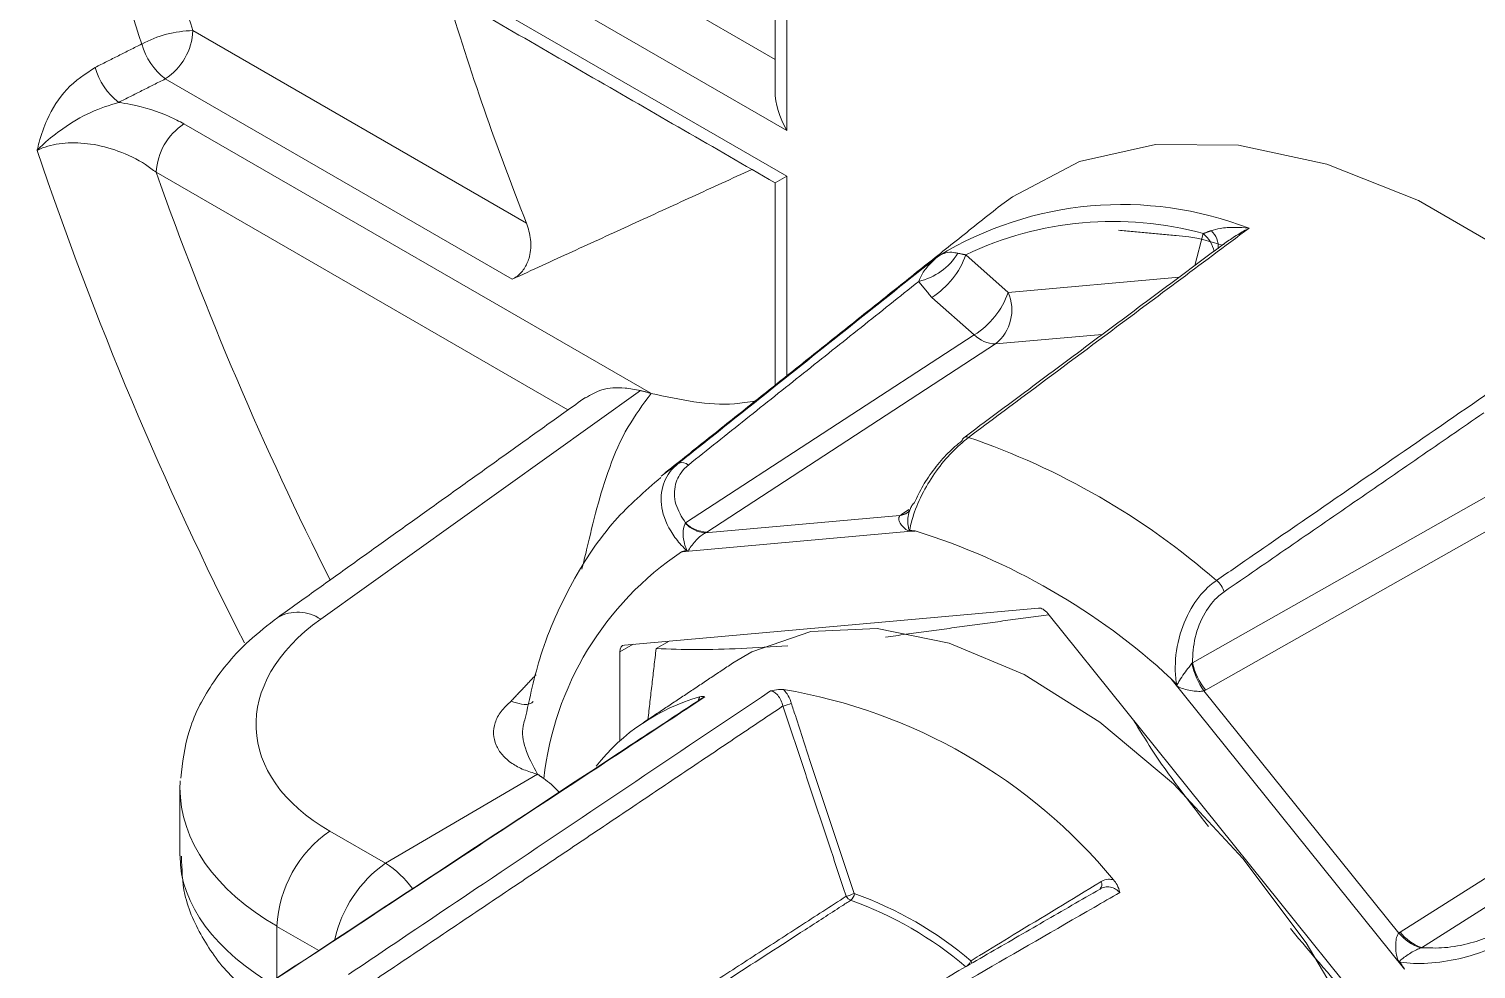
# Model space of a CAD drawing. Extents: x 12.1 to 108.7, y 1 to 80.4.
# Drawn here: x 15.011 to 16.103, y 5.74 to 6.45 of the extents above; entities that cross this region are included whole.
import ezdxf

# ---------------------------------------------------------------- set-up
doc = ezdxf.new("R2010")
doc.units = 0
doc.header["$MEASUREMENT"] = 0
doc.linetypes.add('SLD-Solid', pattern=[0])
doc.layers.get('0').update_dxf_attribs({"linetype": 'CONTINUOUS'})

msp = doc.modelspace()

# ---------------------------------------------------------------- linework, layer by layer
at = {"color": 7, "linetype": 'SLD-Solid', "lineweight": 15}
for p, q in [((15.0315, 6.7396), (15.5736, 6.4267)), ((15.5824, 6.373), (15.0107, 6.7031)), ((15.0178, 6.6645), (15.5824, 6.3386)), ((15.5824, 6.6448), (15.5824, 6.373)), ((15.1344, 6.4484), (15.3862, 6.303)), ((15.3753, 6.2607), (15.1135, 6.4119)), ((15.1276, 6.378), (15.4799, 6.1746)), ((15.4174, 6.1621), (15.1067, 6.3414)), ((15.5824, 6.3386), (15.5736, 6.3335)), ((15.5824, 6.3386), (15.5824, 6.1877)), ((15.8903, 6.271), (15.8967, 6.2951)), ((15.7175, 6.2791), (15.7495, 6.2507)), ((15.8785, 6.2622), (15.7495, 6.2507)), ((15.7239, 6.2186), (15.6919, 6.247)), ((15.506, 6.0767), (15.7239, 6.2186)), ((15.74, 6.2118), (15.8205, 6.219)), ((15.74, 6.2118), (15.5221, 6.0698)), ((15.2308, 6.004), (15.472, 6.1766)), ((15.4876, 6.112), (15.5008, 6.1217)), ((15.8885, 5.9711), (16.118, 6.1009)), ((15.5209, 6.0691), (15.6679, 6.0822)), ((15.669, 6.083), (15.6747, 6.0868)), ((16.1279, 6.0803), (15.8984, 5.9505)), ((15.6794, 6.0706), (15.5031, 6.0548)), ((15.7723, 6.0124), (15.46, 5.9845)), ((16.0917, 5.6198), (15.7794, 6.0083)), ((15.4665, 5.9851), (15.4565, 5.9794)), ((15.4839, 5.9818), (15.4938, 5.9875)), ((15.4565, 5.9794), (15.4565, 5.9121)), ((16.0487, 5.7398), (15.8723, 5.9593)), ((15.8972, 5.9499), (16.0442, 5.767)), ((16.0453, 5.7678), (16.2665, 5.9078)), ((15.3944, 5.887), (15.2798, 5.8197)), ((16.2826, 5.8961), (16.0614, 5.756)), ((15.2798, 5.8197), (15.2377, 5.844)), ((15.1978, 5.7721), (15.2294, 5.7539)), ((15.1978, 5.7721), (15.1978, 5.7331))]:
    msp.add_line(p, q, dxfattribs=at)
at = {"color": 7, "linetype": 'SLD-Solid', "lineweight": 15, "flags": 128}
for points in [[(16.512, 5.7501), (16.4782, 5.8402), (16.4355, 5.9288), (16.3849, 6.0137), (16.3275, 6.093), (16.2648, 6.1648), (16.1981, 6.2275), (16.129, 6.2796), (16.0591, 6.32), (15.99, 6.3476), (15.9233, 6.3619), (15.8606, 6.3625), (15.8033, 6.3495), (15.7527, 6.323), (15.7421, 6.3151)], [(16.0938, 5.4198), (16.089, 5.4718), (16.0738, 5.544), (16.049, 5.6177), (16.0155, 5.6903), (15.9743, 5.7596), (15.9267, 5.8234), (15.8742, 5.8796), (15.8186, 5.9263), (15.7616, 5.9622), (15.7051, 5.986), (15.6508, 5.997), (15.6006, 5.9947), (15.556, 5.9794), (15.5427, 5.9715)]]:
    msp.add_lwpolyline(points, dxfattribs=at)
at = {"color": 7, "linetype": 'SLD-Solid', "lineweight": 15}
for centre, radius, start, end in [((17.3577, 7.1632), 2.3753, 192.5519, 197.7704), ((17.3841, 7.1685), 2.3622, 193.58, 197.7499), ((17.272, 7.0549), 2.0302, 196.5526, 201.7367), ((15.1361, 6.3631), 0.0853, 91.1576, 118.2211), ((15.0882, 6.4505), 0.0462, 303.2297, 357.3477), ((15.1448, 6.4521), 0.0509, 195.7361, 232.165), ((15.1096, 6.4344), 0.0509, 195.7198, 232.1647), ((15.1529, 6.3393), 0.0462, 123.2297, 177.3477), ((17.6181, 7.2328), 2.7444, 198.588, 207.019), ((17.6097, 7.2268), 2.655, 199.4801, 206.7063), ((15.8353, 6.0518), 0.2653, 68.7833, 121.4357), ((15.8287, 6.0463), 0.258, 74.6952, 115.5238), ((15.8822, 6.2772), 0.0231, 10.9644, 50.8315), ((15.8925, 6.2855), 0.0156, 353.2638, 49.6007), ((15.6717, 6.3046), 0.0467, 282.7083, 328.6069), ((15.6587, 6.2998), 0.0624, 302.2217, 340.6102), ((15.6907, 6.2714), 0.0624, 302.2217, 340.6102), ((15.7193, 6.2375), 0.033, 308.9186, 23.6067), ((15.7406, 6.2356), 0.0238, 225.4599, 268.4639), ((15.718, 6.1384), 0.00327, 128.7109, 173.3558), ((15.7181, 6.1377), 0.00391, 67.2649, 121.9955), ((15.5367, 5.6085), 0.5633, 48.9454, 71.06), ((15.5035, 6.1154), 0.00684, 45.8912, 113.3484), ((15.6664, 6.0945), 0.0123, 276.9582, 305.5145), ((15.668, 6.0938), 0.0109, 275.0769, 303.631), ((15.5228, 6.0924), 0.0233, 223.4905, 265.4894), ((15.5227, 6.0936), 0.0238, 225.4599, 268.4639), ((15.6424, 6.0605), 0.0344, 16.7627, 18.1123), ((15.5288, 5.587), 0.5066, 47.3058, 72.6995), ((15.6355, 5.8572), 0.2379, 123.8191, 173.6058), ((15.4737, 6.0406), 0.0364, 23.9115, 25.2365), ((15.8944, 6.0187), 0.0191, 18.2717, 49.6893), ((15.2135, 5.9784), 0.0309, 55.9433, 119.113), ((15.9427, 5.9818), 0.0556, 191.6125, 215.0978), ((15.9409, 5.9836), 0.0538, 193.424, 217.8823), ((15.8512, 5.9673), 0.0282, 332.7932, 333.9099), ((15.5582, 5.799), 0.1521, 105.8293, 141.8328), ((15.5722, 5.9705), 0.0329, 283.099, 294.7395), ((15.512, 5.5457), 0.4109, 39.5256, 80.4797), ((15.2907, 5.7677), 0.093, 124.7736, 177.2477), ((15.334, 5.7423), 0.0946, 124.992, 167.8721), ((15.2312, 5.7479), 0.0868, 37.4992, 55.9358), ((15.8161, 5.8034), 0.00415, 312.7713, 36.3308), ((15.618, 5.8305), 0.0369, 284.5913, 294.7355), ((15.6332, 5.798), 0.00671, 209.1294, 248.4354), ((15.6269, 5.7971), 0.00657, 305.525, 358.4268), ((15.5365, 5.5282), 0.2799, 49.6625, 70.3429), ((15.5381, 5.5301), 0.2833, 49.6625, 70.3429), ((16.0722, 5.7908), 0.0367, 220.401, 252.1283), ((16.0733, 5.7893), 0.0353, 217.5326, 250.2598), ((15.712, 5.7502), 0.0103, 311.0742, 336.7173), ((15.7156, 5.7432), 0.0066, 8.9438, 25.6621), ((16.0106, 5.7789), 0.0482, 315.1709, 315.7693)]:
    msp.add_arc(centre, radius, start, end, dxfattribs=at)
for centre, major_axis, ratio, start_param, end_param in [((15.6036, 6.3853), (-0.0212, 0.0367), 0.577335, 0.785358, 1.570756), ((15.7759, 6.0033), (-0.005, 0.00866), 0.577382, 4.974342, 6.021496), ((15.372, 5.9311), (0.1899, 0.0107), 0.611383, 2.374049, 3.892485), ((15.4636, 5.9754), (-0.005, 0.00866), 0.577356, 6.021464, 7.068617), ((15.3746, 5.8837), (0.2499, 0.0106), 0.603442, 3.082659, 3.116111), ((15.3746, 5.8837), (0.2499, 0.0106), 0.603442, 3.116111, 3.901509), ((15.394, 5.8379), (-0.03, 0.052), 0.579229, 5.102064, 5.380054), ((15.3746, 5.8187), (0.2499, -0.0096), 0.549881, 3.162754, 3.948152)]:
    msp.add_ellipse(centre, major_axis=major_axis, ratio=ratio, start_param=start_param, end_param=end_param, dxfattribs=at)
for points in [[(15.0241, 6.6508), (15.5736, 6.3335)], [(15.5736, 6.6397), (15.5736, 6.4026)], [(15.0606, 6.4206), (15.0958, 6.4383)], [(15.1135, 6.4119), (15.0784, 6.3942)], [(15.3753, 6.2607), (15.5562, 6.3436)], [(15.5736, 6.3335), (15.5736, 6.1807)], [(15.7421, 6.3151), (15.4876, 6.112)], [(15.8329, 6.2976), (15.8763, 6.2936)], [(15.8967, 6.2951), (15.9026, 6.2973)], [(15.7116, 6.2803), (15.7175, 6.2791)], [(15.912, 6.2872), (15.716, 6.141)], [(15.682, 6.259), (15.5082, 6.1204)], [(15.6919, 6.247), (15.682, 6.259)], [(15.4305, 6.1714), (15.1985, 6.0054)], [(15.4801, 6.1745), (15.472, 6.1766)], [(16.1084, 6.1598), (15.9125, 6.0247)], [(15.6679, 6.0822), (15.669, 6.083)], [(15.6788, 6.0921), (15.6785, 6.0917)], [(15.5058, 6.0763), (15.506, 6.0767)], [(15.5221, 6.0698), (15.5209, 6.0691)], [(15.7801, 6.0074), (15.657, 5.9905)], [(15.4839, 5.9818), (15.4777, 5.9282)], [(15.3745, 5.9422), (15.3933, 5.9621)], [(15.5427, 5.9715), (15.4741, 5.9258)], [(15.8882, 5.9707), (15.8885, 5.9711)], [(15.5157, 5.9424), (15.5167, 5.9453)], [(15.8984, 5.9505), (15.8972, 5.9499)], [(15.5796, 5.9385), (15.2642, 5.7266)], [(15.6273, 5.7948), (15.5796, 5.9385)], [(15.3991, 5.8837), (15.3944, 5.887)], [(15.1246, 5.877), (15.1246, 5.8254)], [(15.4781, 5.6031), (15.8189, 5.8003)], [(15.3463, 5.6129), (15.6273, 5.7948)], [(16.0442, 5.767), (16.0453, 5.7678)], [(16.0614, 5.756), (16.0609, 5.7559)]]:
    msp.add_open_spline(points, degree=1, dxfattribs=at)
for points, knots in [([(15.0168, 6.358), (15.0169, 6.3581), (15.0173, 6.3601), (15.0192, 6.3681), (15.0251, 6.3845), (15.0385, 6.406), (15.0531, 6.4157), (15.0606, 6.4206)], [0, 0, 0, 0, 0.003673, 0.075621, 0.294595, 0.635204, 1, 1, 1, 1]), ([(15.0784, 6.3942), (15.0713, 6.392), (15.0564, 6.3873), (15.0375, 6.3757), (15.0244, 6.3655), (15.0185, 6.3597), (15.0169, 6.3581), (15.0168, 6.358)], [0, 0, 0, 0, 0.307721, 0.642116, 0.899777, 0.995744, 1, 1, 1, 1]), ([(15.0784, 6.3942), (15.0814, 6.3937), (15.0951, 6.3915), (15.1122, 6.3861), (15.124, 6.3799), (15.1276, 6.378)], [0, 0, 0, 0, 0.166874, 0.742789, 1, 1, 1, 1]), ([(15.1067, 6.3414), (15.1041, 6.3434), (15.0956, 6.3497), (15.0791, 6.3578), (15.058, 6.3633), (15.038, 6.3642), (15.0244, 6.3614), (15.0182, 6.3586), (15.0168, 6.358)], [0, 0, 0, 0, 0.110279, 0.354068, 0.569426, 0.763377, 0.947631, 1, 1, 1, 1]), ([(15.3862, 6.303), (15.3874, 6.299), (15.3899, 6.2908), (15.3891, 6.2787), (15.3853, 6.2692), (15.3804, 6.2635), (15.3766, 6.2614), (15.3753, 6.2607)], [0, 0, 0, 0, 0.259509, 0.520202, 0.708476, 0.89739, 1, 1, 1, 1]), ([(15.9313, 6.2992), (15.9267, 6.2958), (15.9038, 6.2787), (15.8333, 6.2261), (15.7673, 6.1768), (15.7196, 6.1413)], [0, 0, 0, 0, 0.064852, 0.324258, 1, 1, 1, 1]), ([(15.8763, 6.2936), (15.8794, 6.2934), (15.8905, 6.2927), (15.9024, 6.289), (15.911, 6.2863)], [0, 0, 0, 0, 0.2827343, 1, 1, 1, 1]), ([(15.9026, 6.2973), (15.9048, 6.298), (15.9104, 6.2996), (15.9201, 6.3), (15.9276, 6.2996), (15.9312, 6.2992), (15.9313, 6.2992)], [0, 0, 0, 0, 0.259143, 0.645711, 0.993122, 1, 1, 1, 1]), ([(15.9313, 6.2992), (15.9312, 6.2991), (15.9275, 6.2972), (15.9209, 6.2935), (15.9148, 6.2891), (15.9121, 6.287)], [0, 0, 0, 0, 0.010948, 0.556357, 1, 1, 1, 1]), ([(15.6969, 6.2782), (15.6969, 6.2782), (15.6983, 6.2791), (15.7013, 6.2804), (15.7061, 6.2814), (15.71, 6.2806), (15.7116, 6.2803)], [0, 0, 0, 0, 0.006878, 0.3542888, 0.740857, 1, 1, 1, 1]), ([(15.5008, 6.1217), (15.505, 6.1251), (15.5262, 6.142), (15.5916, 6.1942), (15.6527, 6.243), (15.6969, 6.2782)], [0, 0, 0, 0, 0.064852, 0.324258, 1, 1, 1, 1]), ([(15.682, 6.259), (15.6829, 6.261), (15.6851, 6.2662), (15.6904, 6.2723), (15.6947, 6.2764), (15.6969, 6.2782), (15.6969, 6.2782)], [0, 0, 0, 0, 0.2541603, 0.6413999, 0.9929433, 1, 1, 1, 1]), ([(15.9067, 6.0333), (15.9115, 6.0365), (15.9354, 6.053), (16.0091, 6.1038), (16.078, 6.1514), (16.1278, 6.1857)], [0, 0, 0, 0, 0.064852, 0.324258, 1, 1, 1, 1]), ([(15.4278, 6.0419), (15.4291, 6.0468), (15.4329, 6.0621), (15.4388, 6.0877), (15.4483, 6.1188), (15.4607, 6.148), (15.4739, 6.1661), (15.4801, 6.1745)], [0, 0, 0, 0, 0.107469, 0.341009, 0.569588, 0.800686, 1, 1, 1, 1]), ([(15.4307, 6.1711), (15.4346, 6.1734), (15.4429, 6.1784), (15.458, 6.1794), (15.4681, 6.1774), (15.472, 6.1766)], [0, 0, 0, 0, 0.349231, 0.752517, 1, 1, 1, 1]), ([(15.4801, 6.1745), (15.5018, 6.1698), (15.5296, 6.1638), (15.5535, 6.1679), (15.5587, 6.1688)], [0, 0, 0, 0, 0.783268, 1, 1, 1, 1]), ([(15.7196, 6.1413), (15.7153, 6.1377), (15.7068, 6.1306), (15.6949, 6.1159), (15.6848, 6.0996), (15.6783, 6.0843), (15.6759, 6.0751), (15.6752, 6.0713), (15.6752, 6.0712)], [0, 0, 0, 0, 0.20087, 0.40002, 0.605987, 0.832568, 0.991709, 1, 1, 1, 1]), ([(15.6788, 6.0921), (15.6808, 6.0963), (15.6848, 6.1047), (15.6937, 6.1178), (15.704, 6.1299), (15.7112, 6.1358), (15.7148, 6.1388)], [0, 0, 0, 0, 0.255736, 0.511069, 0.755325, 1, 1, 1, 1]), ([(15.5066, 6.0561), (15.5065, 6.0563), (15.5033, 6.0593), (15.4952, 6.0686), (15.4872, 6.0852), (15.4874, 6.1038), (15.4938, 6.1156), (15.4994, 6.1205), (15.5008, 6.1217)], [0, 0, 0, 0, 0.008302, 0.15352, 0.438825, 0.698284, 0.923791, 1, 1, 1, 1]), ([(15.5082, 6.1204), (15.5071, 6.1193), (15.5024, 6.1152), (15.4973, 6.1055), (15.4974, 6.0908), (15.5032, 6.0813), (15.506, 6.0767)], [0, 0, 0, 0, 0.092743, 0.368056, 0.688408, 1, 1, 1, 1]), ([(15.4874, 6.111), (15.4754, 6.1006), (15.4495, 6.0782), (15.4195, 6.0323), (15.3965, 5.9819), (15.3885, 5.9445), (15.3849, 5.9279)], [0, 0, 0, 0, 0.2327052, 0.5024397, 0.7780664, 1, 1, 1, 1]), ([(15.6754, 6.0704), (15.6753, 6.0704), (15.6751, 6.0704), (15.6747, 6.0704), (15.6738, 6.0708), (15.6716, 6.0723), (15.669, 6.0749), (15.6671, 6.078), (15.6667, 6.0806), (15.6676, 6.0818), (15.6679, 6.0822)], [0, 0, 0, 0, 0.020895, 0.038908, 0.075404, 0.191564, 0.449116, 0.682572, 0.877716, 1, 1, 1, 1]), ([(15.6753, 6.0863), (15.6753, 6.0863), (15.6753, 6.0866), (15.6748, 6.0852), (15.6738, 6.0848), (15.6735, 6.0846)], [0, 0, 0, 0, 0.038271, 0.677016, 1, 1, 1, 1]), ([(15.6754, 6.0862), (15.6751, 6.0856), (15.6741, 6.0833), (15.6737, 6.0788), (15.674, 6.0745), (15.6745, 6.072), (15.6748, 6.0713), (15.6749, 6.0712), (15.675, 6.0711), (15.675, 6.0711), (15.6751, 6.0711), (15.6751, 6.0711), (15.6752, 6.0712), (15.6752, 6.0712)], [0, 0, 0, 0, 0.126929, 0.473613, 0.824851, 0.95464, 0.967333, 0.973173, 0.977652, 0.982252, 0.986681, 0.995143, 1, 1, 1, 1]), ([(15.6785, 6.0917), (15.6778, 6.0909), (15.6764, 6.0892), (15.6757, 6.0872), (15.6754, 6.0862)], [0, 0, 0, 0, 0.529219, 1, 1, 1, 1]), ([(15.5066, 6.0561), (15.5067, 6.0561), (15.5067, 6.0561), (15.5068, 6.0561), (15.5068, 6.0561), (15.5069, 6.0561), (15.5069, 6.0562), (15.5068, 6.0566), (15.5062, 6.0582), (15.5049, 6.062), (15.5041, 6.0676), (15.5045, 6.073), (15.5055, 6.0754), (15.5058, 6.0763)], [0, 0, 0, 0, 0.006251, 0.010873, 0.014164, 0.017464, 0.021803, 0.032032, 0.073944, 0.240397, 0.569572, 0.838891, 1, 1, 1, 1]), ([(15.6752, 6.0712), (15.6763, 6.071), (15.6777, 6.0708), (15.6791, 6.0706), (15.6794, 6.0706)], [0, 0, 0, 0, 0.779301, 1, 1, 1, 1]), ([(15.5209, 6.0691), (15.5201, 6.0686), (15.518, 6.0673), (15.5147, 6.0644), (15.5115, 6.0608), (15.5094, 6.0578), (15.5082, 6.056), (15.5076, 6.0555), (15.5073, 6.0554), (15.5071, 6.0553), (15.507, 6.0553)], [0, 0, 0, 0, 0.122284, 0.317428, 0.550884, 0.808436, 0.924596, 0.961092, 0.979105, 1, 1, 1, 1]), ([(15.6794, 6.0706), (15.6792, 6.0706), (15.6779, 6.0705), (15.6765, 6.0704), (15.6754, 6.0704)], [0, 0, 0, 0, 0.1860264, 1, 1, 1, 1]), ([(15.5031, 6.0548), (15.5033, 6.0549), (15.5045, 6.0553), (15.5057, 6.0558), (15.5066, 6.0561)], [0, 0, 0, 0, 0.220699, 1, 1, 1, 1]), ([(15.507, 6.0553), (15.5059, 6.0552), (15.5046, 6.055), (15.5033, 6.0549), (15.5031, 6.0548)], [0, 0, 0, 0, 0.813974, 1, 1, 1, 1]), ([(15.8766, 5.9549), (15.8765, 5.9551), (15.8759, 5.9592), (15.875, 5.9715), (15.878, 5.9923), (15.8878, 6.0143), (15.8985, 6.0272), (15.905, 6.032), (15.9067, 6.0333)], [0, 0, 0, 0, 0.008302, 0.15352, 0.438825, 0.698284, 0.923791, 1, 1, 1, 1]), ([(15.9125, 6.0247), (15.9111, 6.0237), (15.9057, 6.0196), (15.897, 6.0086), (15.8896, 5.9904), (15.8889, 5.9775), (15.8885, 5.9711)], [0, 0, 0, 0, 0.092743, 0.368056, 0.688408, 1, 1, 1, 1]), ([(15.1985, 6.0054), (15.1911, 5.9996), (15.1717, 5.9847), (15.1478, 5.956), (15.1295, 5.9205), (15.1266, 5.8957), (15.1253, 5.8841)], [0, 0, 0, 0, 0.182841, 0.477478, 0.756665, 1, 1, 1, 1]), ([(15.5833, 5.9839), (15.5595, 5.9825), (15.5236, 5.9803), (15.4939, 5.9814), (15.4839, 5.9818)], [0, 0, 0, 0, 0.662307, 1, 1, 1, 1]), ([(15.8766, 5.9549), (15.8766, 5.9549), (15.8766, 5.9548), (15.8767, 5.9547), (15.8768, 5.9547), (15.8768, 5.9546), (15.8769, 5.9546), (15.8771, 5.9548), (15.8777, 5.9557), (15.8792, 5.9584), (15.8821, 5.9627), (15.8855, 5.9673), (15.8875, 5.9697), (15.8882, 5.9707)], [0, 0, 0, 0, 0.006251, 0.010873, 0.014164, 0.017464, 0.021803, 0.032032, 0.073944, 0.240397, 0.569572, 0.838891, 1, 1, 1, 1]), ([(15.8763, 5.9544), (15.8752, 5.9557), (15.8739, 5.9573), (15.8725, 5.959), (15.8723, 5.9593)], [0, 0, 0, 0, 0.813974, 1, 1, 1, 1]), ([(15.8723, 5.9593), (15.8726, 5.9589), (15.874, 5.9575), (15.8755, 5.956), (15.8766, 5.9549)], [0, 0, 0, 0, 0.220699, 1, 1, 1, 1]), ([(15.8972, 5.9499), (15.8963, 5.9497), (15.894, 5.9494), (15.8895, 5.9497), (15.8844, 5.9505), (15.8804, 5.9518), (15.878, 5.9529), (15.877, 5.9537), (15.8766, 5.9541), (15.8764, 5.9543), (15.8763, 5.9544)], [0, 0, 0, 0, 0.122284, 0.317428, 0.550884, 0.808436, 0.924596, 0.961092, 0.979105, 1, 1, 1, 1]), ([(15.519, 5.9446), (15.4995, 5.9318), (15.3908, 5.8603), (15.2821, 5.7887), (15.1929, 5.7299)], [0, 0, 0, 0, 0.179578, 1, 1, 1, 1]), ([(15.5207, 5.9454), (15.5146, 5.9414), (15.4807, 5.919), (15.3719, 5.8475), (15.2692, 5.7799), (15.1943, 5.7306)], [0, 0, 0, 0, 0.056184, 0.311886, 1, 1, 1, 1]), ([(15.2518, 5.7358), (15.2586, 5.7403), (15.2925, 5.7632), (15.3986, 5.8345), (15.4979, 5.9013), (15.5701, 5.9498)], [0, 0, 0, 0, 0.063926, 0.319628, 1, 1, 1, 1]), ([(15.3944, 5.887), (15.3908, 5.888), (15.3837, 5.8901), (15.3746, 5.8951), (15.3674, 5.9014), (15.3627, 5.909), (15.3607, 5.9173), (15.362, 5.926), (15.3663, 5.9346), (15.3718, 5.9396), (15.3745, 5.9422)], [0, 0, 0, 0, 0.112477, 0.225058, 0.347499, 0.470285, 0.600653, 0.730922, 0.866007, 1, 1, 1, 1]), ([(15.3912, 5.9419), (15.3907, 5.9414), (15.3885, 5.9396), (15.3826, 5.9393), (15.3772, 5.9412), (15.3745, 5.9422)], [0, 0, 0, 0, 0.137726, 0.581476, 1, 1, 1, 1]), ([(15.5167, 5.9453), (15.5175, 5.9455), (15.5195, 5.946), (15.5203, 5.9456), (15.5207, 5.9454), (15.5207, 5.9454)], [0, 0, 0, 0, 0.417944, 0.987082, 1, 1, 1, 1]), ([(15.5207, 5.9454), (15.5201, 5.9453), (15.5195, 5.9451), (15.519, 5.9446), (15.519, 5.9446)], [0, 0, 0, 0, 0.973819, 1, 1, 1, 1]), ([(15.5701, 5.9498), (15.5701, 5.9498), (15.5723, 5.9503), (15.5759, 5.951), (15.5788, 5.951), (15.58, 5.951)], [0, 0, 0, 0, 0.012918, 0.582056, 1, 1, 1, 1]), ([(15.5796, 5.9385), (15.5795, 5.9387), (15.579, 5.9407), (15.5777, 5.944), (15.5751, 5.9475), (15.5725, 5.9494), (15.5708, 5.9497), (15.5701, 5.9498)], [0, 0, 0, 0, 0.04523, 0.320614, 0.582247, 0.835519, 1, 1, 1, 1]), ([(15.58, 5.951), (15.5809, 5.9499), (15.5831, 5.9473), (15.585, 5.9435), (15.5858, 5.941), (15.5859, 5.9406)], [0, 0, 0, 0, 0.383644, 0.913365, 1, 1, 1, 1]), ([(15.5859, 5.9406), (15.5869, 5.9375), (15.592, 5.9217), (15.6076, 5.8738), (15.6226, 5.8291), (15.6334, 5.7969)], [0, 0, 0, 0, 0.0656031, 0.3280158, 1, 1, 1, 1]), ([(15.3848, 5.9279), (15.3843, 5.9263), (15.3822, 5.9198), (15.3845, 5.9052), (15.3909, 5.8935), (15.3944, 5.887)], [0, 0, 0, 0, 0.121232, 0.520218, 1, 1, 1, 1]), ([(15.9008, 5.8474), (15.8858, 5.8666), (15.8654, 5.8928), (15.8486, 5.9205), (15.8441, 5.9278)], [0, 0, 0, 0, 0.733768, 1, 1, 1, 1]), ([(15.1258, 5.825), (15.126, 5.8153), (15.1267, 5.7932), (15.1418, 5.7612), (15.1606, 5.7353), (15.177, 5.723), (15.1826, 5.7188)], [0, 0, 0, 0, 0.233985, 0.533025, 0.840134, 1, 1, 1, 1]), ([(15.7215, 5.7461), (15.7236, 5.7474), (15.7342, 5.7539), (15.7667, 5.7737), (15.7973, 5.7924), (15.8194, 5.8058)], [0, 0, 0, 0, 0.0656029, 0.3280162, 1, 1, 1, 1]), ([(15.8338, 5.7976), (15.833, 5.7983), (15.8312, 5.8001), (15.8277, 5.8018), (15.8234, 5.8022), (15.8205, 5.8013), (15.8191, 5.8005), (15.8189, 5.8003)], [0, 0, 0, 0, 0.164481, 0.417753, 0.679386, 0.95477, 1, 1, 1, 1]), ([(15.8194, 5.8058), (15.8196, 5.806), (15.8214, 5.807), (15.8246, 5.8079), (15.8277, 5.8075), (15.829, 5.8073)], [0, 0, 0, 0, 0.086635, 0.616356, 1, 1, 1, 1]), ([(15.829, 5.8073), (15.83, 5.806), (15.8323, 5.803), (15.8333, 5.7996), (15.8337, 5.7976), (15.8338, 5.7976)], [0, 0, 0, 0, 0.417944, 0.987082, 1, 1, 1, 1]), ([(15.6307, 5.7918), (15.6284, 5.7903), (15.617, 5.7829), (15.5689, 5.7518), (15.4775, 5.6927), (15.3952, 5.6395), (15.3496, 5.6099)], [0, 0, 0, 0, 0.024416, 0.122079, 0.512732, 1, 1, 1, 1]), ([(15.8338, 5.7976), (15.8273, 5.7939), (15.7915, 5.7732), (15.6767, 5.7069), (15.5684, 5.6443), (15.4894, 5.5986)], [0, 0, 0, 0, 0.056184, 0.311886, 1, 1, 1, 1]), ([(16.0318, 5.6944), (16.0255, 5.7004), (16.0007, 5.7244), (15.9789, 5.7508), (15.9626, 5.7704)], [0, 0, 0, 0, 0.2518284, 1, 1, 1, 1]), ([(16.0448, 5.7449), (16.0447, 5.745), (16.0445, 5.7452), (16.0442, 5.7457), (16.0436, 5.7469), (16.0426, 5.75), (16.0419, 5.7547), (16.0419, 5.7601), (16.0426, 5.7644), (16.0438, 5.7663), (16.0442, 5.767)], [0, 0, 0, 0, 0.020895, 0.038908, 0.075404, 0.191564, 0.449116, 0.682572, 0.877716, 1, 1, 1, 1]), ([(16.0614, 5.756), (16.0671, 5.7558), (16.0786, 5.7553), (16.0977, 5.7588), (16.1114, 5.7637), (16.1175, 5.767), (16.119, 5.7678)], [0, 0, 0, 0, 0.311592, 0.631944, 0.907257, 1, 1, 1, 1]), ([(16.0609, 5.7559), (16.0598, 5.7554), (16.0572, 5.7543), (16.0532, 5.7521), (16.0491, 5.7494), (16.0465, 5.7472), (16.0451, 5.7462), (16.0449, 5.7457), (16.0449, 5.7456), (16.0449, 5.7455), (16.0449, 5.7454), (16.045, 5.7453), (16.0451, 5.7453), (16.0451, 5.7452), (16.0451, 5.7452)], [0, 0, 0, 0, 0.153502, 0.380166, 0.626293, 0.875654, 0.967797, 0.976809, 0.980954, 0.984134, 0.9874, 0.990544, 0.996552, 1, 1, 1, 1]), ([(16.1255, 5.7611), (16.1236, 5.7601), (16.1164, 5.7562), (16.1003, 5.7499), (16.0771, 5.7447), (16.0582, 5.7436), (16.0484, 5.7446), (16.0453, 5.7452), (16.0451, 5.7452)], [0, 0, 0, 0, 0.076209, 0.301716, 0.561175, 0.84648, 0.991698, 1, 1, 1, 1]), ([(16.0487, 5.7398), (16.0484, 5.7402), (16.0471, 5.7418), (16.0458, 5.7435), (16.0448, 5.7449)], [0, 0, 0, 0, 0.186026, 1, 1, 1, 1]), ([(16.0451, 5.7452), (16.046, 5.7438), (16.0472, 5.742), (16.0484, 5.7402), (16.0487, 5.7398)], [0, 0, 0, 0, 0.779301, 1, 1, 1, 1])]:
    msp.add_open_spline(points, degree=3, knots=knots, dxfattribs=at)

doc.saveas('drawing.dxf')
